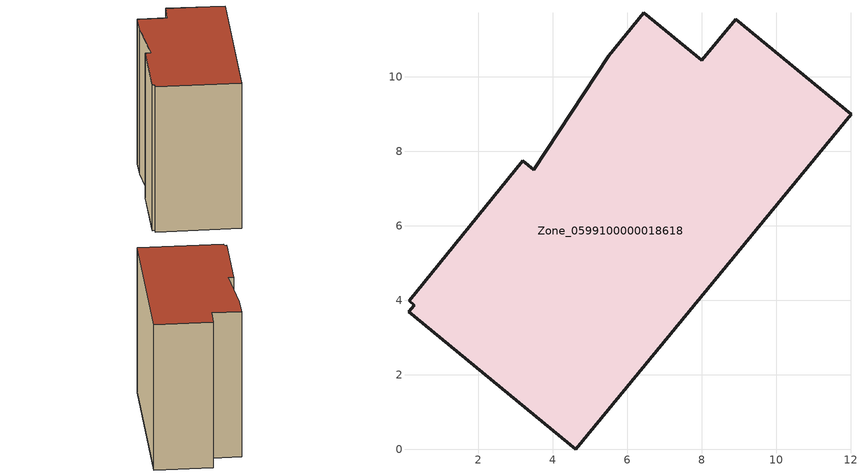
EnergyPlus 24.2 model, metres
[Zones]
Zone_0599100000018618
 floor ground (C_G): 0.28,3.87 0.15,3.99 3.2,7.74 3.49,7.51 5.5,10.57 6.44,11.73 8,10.45 8.91,11.55 12.01,8.99 4.62,0 0.13,3.7 z0
 wall outside (C_F): 12.01,8.99 8.91,11.55 8,10.45 6.44,11.73 5.5,10.57 3.49,7.51 3.2,7.74 0.15,3.99 0.28,3.87 0.13,3.7 4.62,0 12.01,8.99 z0:10.88
 roof outside (C_R): 0.28,3.87 0.13,3.7 4.62,0 12.01,8.99 8.91,11.55 8,10.45 6.44,11.73 5.5,10.57 3.49,7.51 3.2,7.74 0.15,3.99 z10.88
[BUILDING]
Pand.0599100000018618: North Axis=0; Terrain=City; Loads Convergence Tolerance Value=0.04; Temperature Convergence Tolerance Value=0.4; Solar Distribution=FullExterior; Maximum Number of Warmup Days=25; Minimum Number of Warmup Days=1
[Site:Location]
Rotterdam.The.Hague.AP_ZH_NLD Design_Conditions: Latitude=51.96; Longitude=4.45; Time Zone=1; Elevation=-4.5
[SITE:GROUNDTEMPERATURE:BUILDINGSURFACE]
18, 18, 18, 18, 18, 18, 18, 18, 18, 18, 18, 18
[MATERIAL] Thermal Absorptance=0.9; Solar Absorptance=0.7; Visible Absorptance=0.7
Name | Roughness | Thickness | Conductivity | Density | Specific Heat
G.TC.1946 | MediumSmooth | 0.15 | 1 | 540 | 1210
F.TC.1946 | Rough | 0.3 | 0.857143 | 1920 | 840
R.TC.1946 | MediumRough | 0.2 | 0.909091 | 1500 | 1000
[CONSTRUCTION]
C_G: G.TC.1946
C_F: F.TC.1946
C_R: R.TC.1946
[ZONE]
Zone_0599100000018618: Type=1; Multiplier=1; Ceiling Height=Autocalculate; Volume=Autocalculate; Floor Area=autocalculate; Part of Total Floor Area=Yes
[ZONEINFILTRATION:DESIGNFLOWRATE]
Infil_Zone_0599100000018618: Zone or ZoneList or Space or SpaceList=Zone_0599100000018618; Schedule=AlwaysOn; Design Flow Rate Calculation Method=Flow/Area; Flow Rate per Floor Area=0.003; Constant Term Coefficient=1; Temperature Term Coefficient=0; Velocity Term Coefficient=0; Velocity Squared Term Coefficient=0
[HVACTEMPLATE:ZONE:IDEALLOADSAIRSYSTEM]
Zone_0599100000018618: Maximum Heating Supply Air Temperature=50; Minimum Cooling Supply Air Temperature=13; Maximum Heating Supply Air Humidity Ratio=0.0156; Minimum Cooling Supply Air Humidity Ratio=0.0077; Heating Limit=NoLimit; Cooling Limit=NoLimit; Dehumidification Control Type=ConstantSensibleHeatRatio; Cooling Sensible Heat Ratio=0.7; Dehumidification Setpoint=60; Humidification Control Type=None; Humidification Setpoint=30; Outdoor Air Method=None; Outdoor Air Flow Rate per Person=0.00944; Outdoor Air Flow Rate per Zone Floor Area=0; Outdoor Air Flow Rate per Zone=0; Demand Controlled Ventilation Type=None; Outdoor Air Economizer Type=NoEconomizer; Heat Recovery Type=None; Sensible Heat Recovery Effectiveness=0.7; Latent Heat Recovery Effectiveness=0.65
[ZONECONTROL:THERMOSTAT]
ThermostatControl_Zone_0599100000018618: Zone or ZoneList=Zone_0599100000018618; Control Type Schedule=DualSetpointControlType; Control 1=Thermostat_Zone_0599100000018618; Temperature Difference Between Cutout And Setpoint=0
[THERMOSTATSETPOINT:DUALSETPOINT]
Thermostat_Zone_0599100000018618: Heating Setpoint Temperature Schedule=HeatingSetpoint_Zone_0599100000018618; Cooling Setpoint Temperature Schedule=CoolingSetpoint_Zone_0599100000018618
[SCHEDULE:COMPACT]
HeatingSetpoint_Zone_0599100000018618: Through: 12/31, For: AllDays, Until: 24:00, 21
CoolingSetpoint_Zone_0599100000018618: Through: 12/31, For: AllDays, Until: 24:00, 24
DualSetpointControlType: Through: 12/31, For: AllDays, Until: 24:00, 4
AlwaysOn: Through: 12/31, For: AllDays, Until: 24:00, 1
